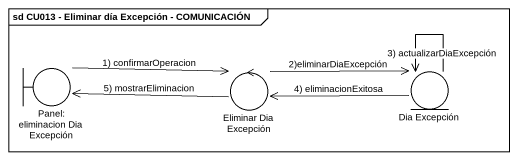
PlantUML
@startuml
mainframe sd CU013 - Eliminar día Excepción - COMUNICACIÓN
boundary "Panel: eliminacion Dia Excepción" as Panel_eliminacion_Dia
control "Eliminar Dia Excepción" as Eliminar_Dia_Excepción
entity "Dia Excepción" as Dia_Excepción
Panel_eliminacion_Dia -right-> Eliminar_Dia_Excepción : 1) confirmarOperacion
Eliminar_Dia_Excepción -left-> Panel_eliminacion_Dia : 5) mostrarEliminacion
Eliminar_Dia_Excepción -right-> Dia_Excepción : 2)eliminarDiaExcepción
Dia_Excepción -left-> Eliminar_Dia_Excepción : 4) eliminacionExitosa
Dia_Excepción --> Dia_Excepción : 3) actualizarDiaExcepción
@enduml
